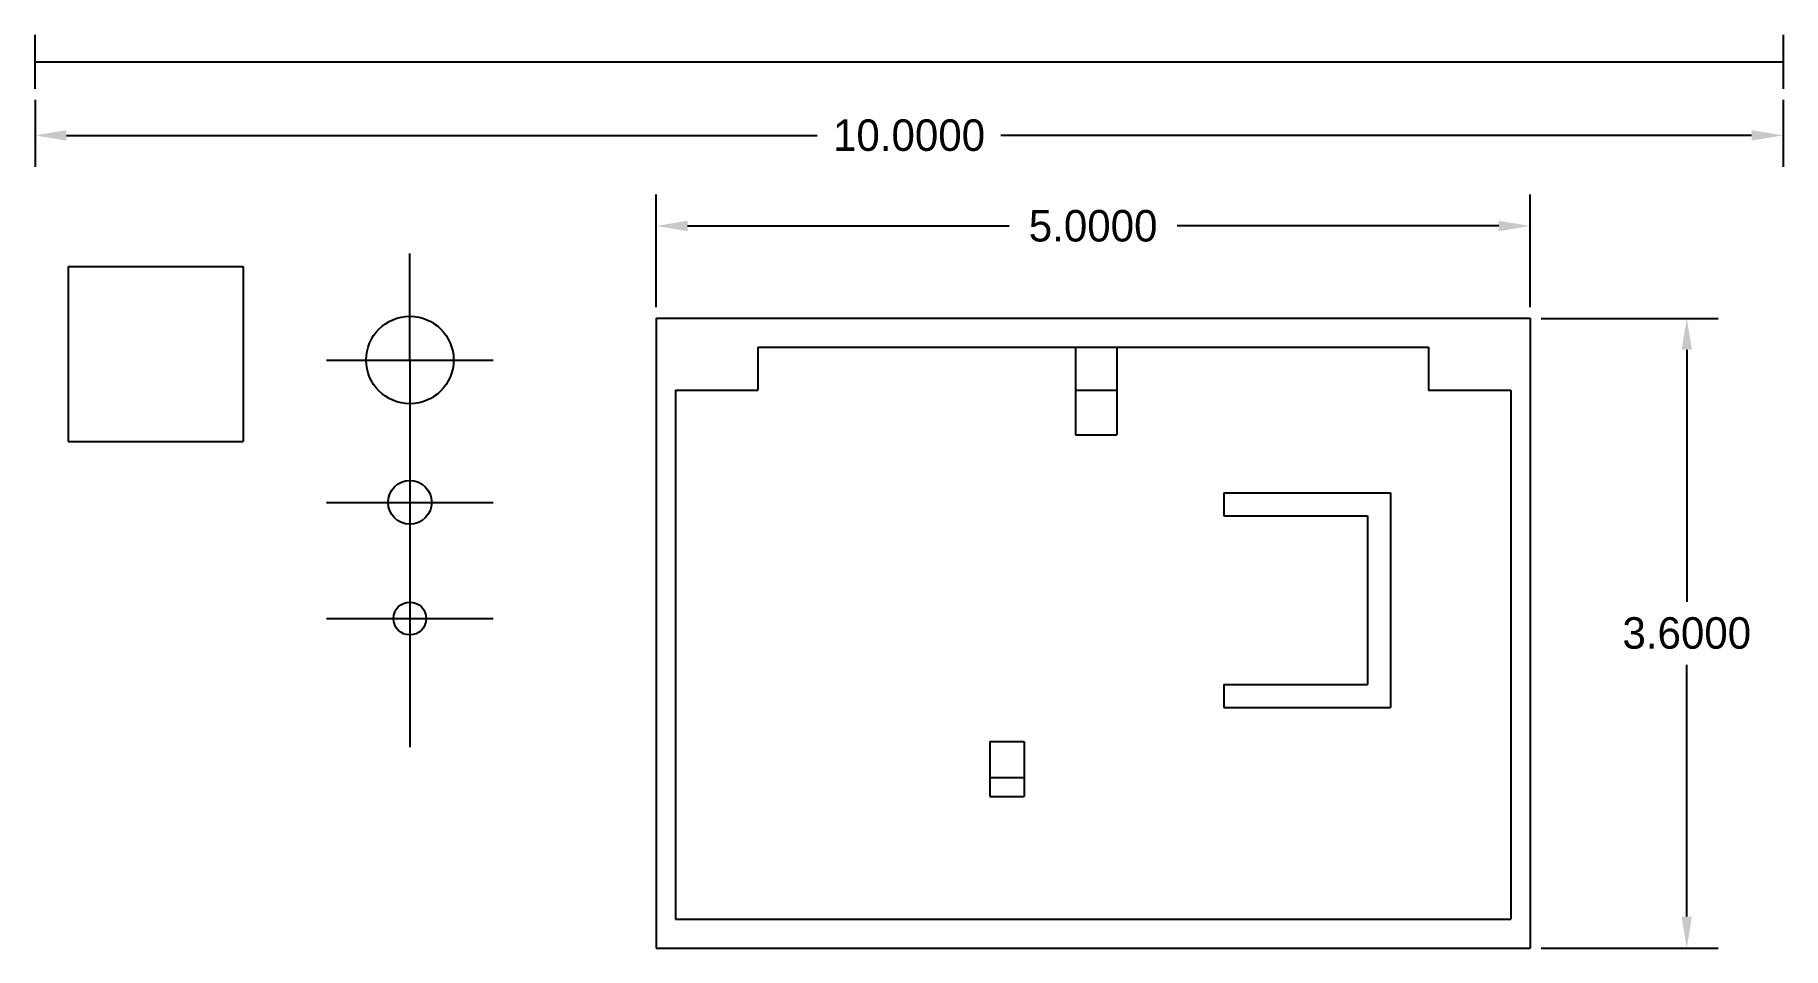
# Model space of a CAD drawing. Header units: inches. Extents: x -7 to 3, y 7.6 to 12.8.
import ezdxf

# ---------------------------------------------------------------- set-up
doc = ezdxf.new("R2010")
doc.units = ezdxf.units.IN
doc.header["$MEASUREMENT"] = 0
doc.dimstyles.get("Standard").update_dxf_attribs({"dimtxt": 0.18, "dimasz": 0.18, "dimexe": 0.18, "dimexo": 0.0625, "dimgap": 0.09, "dimtad": 0, "dimtih": 1, "dimtoh": 1, "dimdec": 4, "dimzin": 0, "dimdsep": 46, "dimtxsty": 'Standard', "dimcen": 0.09, "dimadec": 0, "dimazin": 0, "dimtfac": 1, "dimtdec": 4, "dimtofl": 0, "dimtmove": 0, "dimatfit": 3, "dimfxl": 1, "dimtolj": 1, "dimtzin": 0, "dimarcsym": 0})

# ---------------------------------------------------------------- blocks, each defined once
blk = doc.blocks.new('*D1')
at = {"color": 0, "lineweight": -2}
for p, q in [((-3.47, 11.239), (-3.47, 11.884)), ((1.53, 11.239), (1.53, 11.884)), ((-3.29, 11.704), (-1.45, 11.704)), ((1.35, 11.704), (-0.49, 11.704))]:
    blk.add_line(p, q, dxfattribs=at)
at = {"color": 0}
for points in [[(-3.29, 11.734), (-3.29, 11.674), (-3.47, 11.704)], [(1.35, 11.674), (1.35, 11.734), (1.53, 11.704)]]:
    blk.add_solid(points, dxfattribs=at)
at = {"layer": 'Defpoints', "color": 0}
for p in [(1.53, 11.704), (-3.47, 11.176), (1.53, 11.176)]:
    blk.add_point(p, dxfattribs=at)
at = {"color": 0, "insert": (-0.97, 11.704), "char_height": 0.18, "attachment_point": 5}
blk.add_mtext('\\A1;5.0000', dxfattribs=at)
blk = doc.blocks.new('*D2')
at = {"color": 0, "lineweight": -2}
for p, q in [((1.593, 11.176), (2.606, 11.176)), ((2.426, 10.996), (2.426, 9.556)), ((2.426, 7.756), (2.426, 9.196)), ((1.593, 7.576), (2.606, 7.576))]:
    blk.add_line(p, q, dxfattribs=at)
at = {"color": 0}
for points in [[(2.456, 10.996), (2.396, 10.996), (2.426, 11.176)], [(2.396, 7.756), (2.456, 7.756), (2.426, 7.576)]]:
    blk.add_solid(points, dxfattribs=at)
at = {"layer": 'Defpoints', "color": 0}
for p in [(1.53, 11.176), (2.426, 11.176), (1.53, 7.576)]:
    blk.add_point(p, dxfattribs=at)
at = {"color": 0, "insert": (2.426, 9.376), "char_height": 0.18, "attachment_point": 5}
blk.add_mtext('\\A1;3.6000', dxfattribs=at)
blk = doc.blocks.new('*D3')
at = {"color": 0, "lineweight": -2}
for p, q in [((-7.023, 12.425), (-7.023, 12.042)), ((2.977, 12.425), (2.977, 12.042)), ((-6.843, 12.222), (-2.548, 12.222)), ((2.797, 12.222), (-1.498, 12.222))]:
    blk.add_line(p, q, dxfattribs=at)
at = {"color": 0}
for points in [[(-6.843, 12.252), (-6.843, 12.192), (-7.023, 12.222)], [(2.797, 12.192), (2.797, 12.252), (2.977, 12.222)]]:
    blk.add_solid(points, dxfattribs=at)
at = {"layer": 'Defpoints', "color": 0}
for p in [(-7.023, 12.488), (2.977, 12.488), (2.977, 12.222)]:
    blk.add_point(p, dxfattribs=at)
at = {"color": 0, "insert": (-2.023, 12.222), "char_height": 0.18, "attachment_point": 5}
blk.add_mtext('\\A1;10.0000', dxfattribs=at)

msp = doc.modelspace()

# ---------------------------------------------------------------- linework, layer by layer
for p, q in [((-7.02334, 12.79591), (-7.02334, 12.48781)), ((2.97666, 12.79591), (2.97666, 12.48781)), ((-7.02334, 12.64186), (2.97666, 12.64186)), ((-4.8786, 10.93765), (-4.8786, 11.54736)), ((-6.83299, 11.47181), (-6.83299, 10.47181)), ((-6.83299, 11.47181), (-5.83299, 11.47181)), ((-5.83299, 11.47181), (-5.83299, 10.47181)), ((-3.46988, 11.17613), (1.53012, 11.17613)), ((-3.46988, 11.17613), (-3.46988, 7.57613)), ((1.53012, 11.17613), (1.53012, 7.57613)), ((-2.88898, 11.01093), (0.94922, 11.01093)), ((-2.88898, 11.01093), (-2.88898, 10.76473)), ((-1.07008, 11.01093), (-1.07008, 10.50993)), ((-0.83388, 11.01093), (-0.83388, 10.50993)), ((0.94922, 11.01093), (0.94922, 10.76473)), ((-5.35512, 10.93765), (-4.40208, 10.93765)), ((-4.8786, 10.93765), (-4.8786, 8.72367)), ((-3.35988, 10.76473), (-3.35988, 7.74133)), ((-3.35988, 10.76473), (-2.88898, 10.76473)), ((-1.07008, 10.76543), (-0.83388, 10.76543)), ((0.94922, 10.76473), (1.42012, 10.76473)), ((1.42012, 10.76473), (1.42012, 7.74133)), ((-1.07008, 10.50993), (-0.83388, 10.50993)), ((-6.83299, 10.47181), (-5.83299, 10.47181)), ((-5.35512, 10.1236), (-4.40208, 10.1236)), ((-0.22138, 10.17823), (0.73082, 10.17823)), ((-0.22138, 10.17823), (-0.22138, 10.04663)), ((0.73082, 10.17823), (0.73082, 8.95043)), ((-0.22138, 10.04663), (0.59922, 10.04663)), ((0.59922, 10.04663), (0.59922, 9.08203)), ((-5.35512, 9.45951), (-4.40208, 9.45951)), ((-0.22138, 9.08203), (0.59922, 9.08203)), ((-0.22138, 9.08203), (-0.22138, 8.95043)), ((-0.22138, 8.95043), (0.73082, 8.95043)), ((-1.56168, 8.75713), (-1.56168, 8.44213)), ((-1.56168, 8.75713), (-1.36488, 8.75713)), ((-1.36488, 8.75713), (-1.36488, 8.44213)), ((-1.56168, 8.55043), (-1.36488, 8.55043)), ((-1.56168, 8.44213), (-1.36488, 8.44213)), ((-3.35988, 7.74133), (1.42012, 7.74133)), ((-3.46988, 7.57613), (1.53012, 7.57613))]:
    msp.add_line(p, q)
for centre, radius in [((-4.8786, 10.93765), 0.25), ((-4.8786, 10.1236), 0.125), ((-4.8786, 9.45951), 0.09375)]:
    msp.add_circle(centre, radius)

# ---------------------------------------------------------------- dimensions: what is measured, and where the dimension line sits
for base, p1, p2, picture, middle in [((2.97666, 12.22172), (-7.02334, 12.48781), (2.97666, 12.48781), '*D3', (-2.02334, 12.22172)), ((1.53012, 11.70355), (-3.46988, 11.17613), (1.53012, 11.17613), '*D1', (-0.96988, 11.70355))]:
    dim = msp.add_linear_dim(base=base, p1=p1, p2=p2, dimstyle='Standard')
    dim.commit()
    dim.dimension.update_dxf_attribs({"geometry": picture, "text_midpoint": middle})
dim = msp.add_linear_dim(base=(2.42622, 11.17613), p1=(1.53012, 7.57613), p2=(1.53012, 11.17613), angle=90, dimstyle='Standard')
dim.commit()
dim.dimension.update_dxf_attribs({"geometry": '*D2', "text_midpoint": (2.42622, 9.37613)})

doc.saveas('drawing.dxf')
